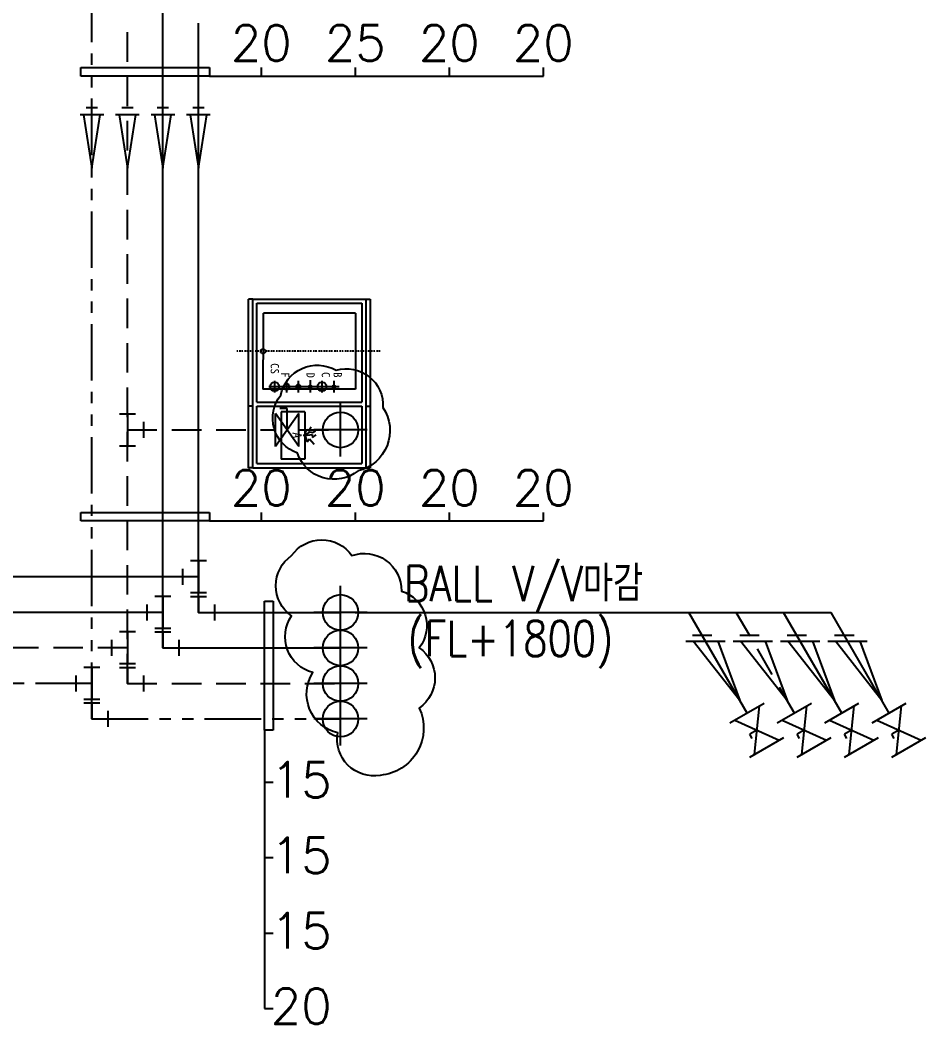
# Model space of a CAD drawing. Header units: millimetres. Extents: x 10903 to 284569, y 2319 to 62017.
# Drawn here: x 224348 to 232000, y 32449 to 40927 of the extents above; entities that cross this region are included whole.
import ezdxf
from ezdxf.enums import TextEntityAlignment as Align

# ---------------------------------------------------------------- set-up
doc = ezdxf.new("R2010")
doc.units = ezdxf.units.MM
for name, pattern in [('BORDER', [44.449999, 12.7, -6.35, 12.7, -6.35, 0, -6.35]), ('DASHED', [0.75, 0.5, -0.25]), ('DASHED2', [0.375, 0.25, -0.125]), ('DASHED3', [6.35, 4.233333, -2.116667]), ('HIDDEN', [0.375, 0.25, -0.125]), ('HIDDEN2', [4.7625, 3.175, -1.5875]), ('PHANTOM', [63.5, 31.75, -6.35, 6.35, -6.35, 6.35, -6.35])]:
    doc.linetypes.add(name, pattern=pattern)
for name, color, linetype in [('5TXT', 7, 'Continuous'), ('ex', 1, 'Continuous'), ('pipe', 3, 'Continuous'), ('UT GAS', 4, 'Continuous'), ('UTIL-AIR', 3, 'DASHED2'), ('UTIL-CO2', 2, 'Continuous'), ('UTIL-N2', 6, 'Continuous'), ('UTIL-VACUUM', 7, 'HIDDEN'), ('빌트인', 8, 'Continuous')]:
    doc.layers.add(name, color=color, linetype=linetype)
doc.styles.add('GHS', font='ROMANS.shx', dxfattribs={"bigfont": 'whgtxt.shx'})
doc.styles.add('TSTYLE4', font='txt', dxfattribs={"width": 0.95, "height": 70})
doc.styles.add('TSTYLE5', font='txt', dxfattribs={"width": 0.95, "height": 80})
doc.styles.add('TSTYLE7', font='txt', dxfattribs={"height": 70})
doc.styles.add('굴림', font='simple.shx', dxfattribs={"bigfont": 'whgtxt.shx'})

# ---------------------------------------------------------------- blocks, each defined once
blk = doc.blocks.new('PI')
at = {"layer": 'UTIL-AIR', "color": 1, "linetype": 'Continuous'}
for p, q in [((0, 150), (0, -150)), ((150, 0), (-150, 0))]:
    blk.add_line(p, q, dxfattribs=at)
at = {"layer": 'UTIL-AIR', "color": 2, "linetype": 'Continuous'}
blk.add_circle((0, 0), 100, dxfattribs=at)
blk = doc.blocks.new('SA30T')
at = {"color": 2, "linetype": 'Continuous'}
for p, q in [((-0.75, 1.5), (0.75, 1.5)), ((1.5, 0.75), (1.5, -0.75)), ((-0.75, -1.5), (0.75, -1.5))]:
    blk.add_line(p, q, dxfattribs=at)
at = {"color": 0, "linetype": 'Continuous'}
for p, q in [((0, 1.5), (0, -1.5)), ((0, 0), (1.5, 0))]:
    blk.add_line(p, q, dxfattribs=at)
at = {"color": 2, "linetype": 'Continuous'}
for p in [(0, 1.5), (1.5, 0), (0, -1.5)]:
    blk.add_point(p, dxfattribs=at)
blk = doc.blocks.new('0S2c-M51-005-0-3층 UTILITY배관 평면도$0$SDFASFSDAF')
at = {"layer": 'pipe', "color": 2}
for p, q in [((0, 1.25), (0, -1.25)), ((0, 0.9), (2.5, -0.9)), ((2.5, 0.9), (0, -0.9)), ((2.5, 1.25), (2.5, -1.25))]:
    blk.add_line(p, q, dxfattribs=at)
blk = doc.blocks.new('SA20L')
at = {"color": 2, "linetype": 'Continuous'}
for p, q in [((1.591, 0.53), (0.53, 1.591)), ((0.53, -1.591), (1.591, -0.53))]:
    blk.add_line(p, q, dxfattribs=at)
at = {"color": 0, "linetype": 'Continuous'}
blk.add_lwpolyline([(1.061, -1.061), (0, 0), (1.061, 1.061)], dxfattribs=at)
at = {"color": 2, "linetype": 'Continuous'}
for p in [(1.061, 1.061), (1.061, -1.061)]:
    blk.add_point(p, dxfattribs=at)
blk = doc.blocks.new('VALD01')
at = {"color": 2}
for p, q in [((-1.963, 0.7), (2.538, 0)), ((2.538, 0), (-1.963, -0.7))]:
    blk.add_line(p, q, dxfattribs=at)
for points in [[(-1.963, -1), (-1.963, 1)], [(-2.538, -0.48), (-2.538, 0.48)]]:
    blk.add_lwpolyline(points, dxfattribs=at)
blk = doc.blocks.new('AC314L')
at = {"layer": '빌트인', "linetype": 'BORDER'}
blk.add_line((-287.3, 591.1), (-287.3, -619.8), dxfattribs=at)
at = {"layer": '빌트인', "linetype": 'Continuous'}
for p, q in [((-727.3, -485), (-727.3, 506)), ((-727.3, 506), (696.7, 506)), ((-727.3, 471), (696.7, 471)), ((-692.3, -450), (-692.3, 436)), ((-692.3, 436), (141.7, 436)), ((141.7, -450), (141.7, 436)), ((176.7, 471), (176.7, 506)), ((176.7, -450), (176.7, 436)), ((176.7, 436), (661.7, 436)), ((661.7, -450), (661.7, 436)), ((696.7, -485), (696.7, 506)), ((-37.3, 200), (62.7, 200)), ((12.7, 245.5), (12.7, 150)), ((-37.3, 100), (62.7, 100)), ((12.7, 150), (12.7, 50)), ((-41.6, 0), (62.7, 0)), ((12.7, 50), (12.7, -50)), ((383.9, -13.2), (351, 8.7)), ((399.7, 20.9), (386.3, 44)), ((394.8, 0.2), (399.7, 20.9)), ((424.5, -45.1), (394.8, 0.2)), ((416.7, 17.2), (442.2, 20.9)), ((424.5, -45.1), (416.7, 17.2)), ((442.2, 20.9), (417.9, 50.1)), ((452, -5.9), (498.2, 33)), ((12.7, -50), (12.7, -150)), ((374.1, -30.2), (383.9, -13.2)), ((424.5, -45.1), (374.1, -30.2)), ((424.5, -45.1), (477.5, -25.4)), ((424.7, -45), (424.7, -57.6)), ((477.5, -25.4), (452, -5.9)), ((-37.3, -100), (62.7, -100)), ((12.7, -150), (12.7, -250)), ((-37.3, -200), (62.7, -200)), ((12.7, -250), (12.7, -350)), ((-37.3, -300), (62.7, -300)), ((696.7, -485), (-727.3, -485)), ((-727.3, -485), (-727.3, -520)), ((141.7, -450), (-692.3, -450)), ((661.7, -450), (176.7, -450)), ((176.7, -485), (176.7, -520)), ((696.7, -485), (696.7, -520)), ((696.7, -520), (-727.3, -520))]:
    blk.add_line(p, q, dxfattribs=at)
at = {"layer": '빌트인', "linetype": 'HIDDEN'}
for p, q in [((-607.3, 383.1), (-607.3, -397.1)), ((-607.3, 383.1), (32.7, 383.1)), ((32.7, 383.1), (32.7, -398.9)), ((-607.3, -397.1), (32.7, -398.9))]:
    blk.add_line(p, q, dxfattribs=at)
at = {"layer": '빌트인', "linetype": 'HIDDEN2'}
for p, q in [((224.7, -45), (224.7, -245)), ((224.7, -45), (624.7, -45)), ((624.7, -45), (624.7, -245)), ((224.7, -245), (624.7, -245))]:
    blk.add_line(p, q, dxfattribs=at)
at = {"layer": '빌트인', "linetype": 'Continuous'}
for centre, radius in [((12.7, 200), 12.7), ((12.7, 100), 38.1), ((12.7, 0), 12.7), ((12.7, -100), 19.1), ((12.7, -200), 25.4), ((12.7, -300), 38.1)]:
    blk.add_circle(centre, radius, dxfattribs=at)
at = {"layer": '빌트인', "linetype": 'DASHED3'}
blk.add_circle((-287.3, -398), 20, dxfattribs=at)
at = {"layer": '빌트인', "linetype": 'Continuous', "width": 0.95}
for s, height, rotation, style, p in [('B', 70, 359.99997, 'TSTYLE4', (-109.7, 197.8)), ('C', 70, 359.99997, 'TSTYLE4', (-110.9, 98.1)), ('D', 70, 359.99997, 'TSTYLE4', (-107.4, -30.9)), ('A', 80, 360, 'TSTYLE5', (397, -150.3)), ('F', 70, 360, 'TSTYLE4', (-110.6, -247)), ('CS', 70, 359.99997, 'TSTYLE4', (-186.2, -333.6))]:
    blk.add_text(s, height=height, rotation=rotation, dxfattribs=dict(at, style=style)).set_placement(p)

msp = doc.modelspace()

# ---------------------------------------------------------------- linework, layer by layer
at = {"layer": 'ex', "ltscale": 3000}
for p, q in [((224860.9, 40453.7), (224860.9, 40525.7)), ((224860.9, 40525.7), (225948.9, 40525.7)), ((226388.5, 40453.7), (226388.5, 40525.7)), ((227182.6, 40453.7), (227182.6, 40525.7)), ((227976.7, 40453.7), (227976.7, 40525.7)), ((228770.8, 40453.8), (228770.8, 40525.7)), ((225948.9, 40453.7), (224860.9, 40453.7)), ((225948.9, 40453.7), (228770.8, 40453.8)), ((224860.9, 36697.2), (224860.9, 36769.2)), ((224860.9, 36769.2), (225948.9, 36769.2)), ((226388.5, 36697.2), (226388.5, 36769.2)), ((227182.6, 36697.2), (227182.6, 36769.2)), ((227976.7, 36697.2), (227976.7, 36769.2)), ((228770.8, 36697.2), (228770.8, 36769.2)), ((225948.9, 36697.2), (224860.9, 36697.2)), ((225948.9, 36697.2), (228770.8, 36697.2)), ((226414.1, 36018.2), (226486.1, 36018.2)), ((226414.1, 34930.2), (226414.1, 36018.2)), ((226486.1, 36018.2), (226486.1, 34930.2)), ((226414.1, 34930.2), (226414.1, 32579.7)), ((226414.1, 34490.6), (226486.1, 34490.6)), ((226414.1, 33853.7), (226486.1, 33853.7)), ((226414.1, 33216.7), (226486.1, 33216.7)), ((226414.1, 32579.7), (226486.1, 32579.7))]:
    msp.add_line(p, q, dxfattribs=at)
at = {"layer": 'ex', "linetype": 'PHANTOM', "ltscale": 2}
for p, q in [((225948.9, 40525.7), (225948.9, 40453.7)), ((225948.9, 36769.2), (225948.9, 36697.2)), ((226486.1, 34930.2), (226414.1, 34930.2))]:
    msp.add_line(p, q, dxfattribs=at)
at = {"layer": 'UT GAS', "color": 1, "ltscale": 10}
msp.add_line((227179.6, 35924.6), (231198.5, 35924.6), dxfattribs=at)
at = {"layer": 'UT GAS', "color": 2, "ltscale": 10}
for p, q in [((230027.1, 35731.6), (230192.7, 35731.6)), ((230427.1, 35731.6), (230592.7, 35731.6)), ((230827.1, 35731.6), (230992.7, 35731.6)), ((231227.1, 35731.6), (231392.7, 35731.6)), ((229973, 35681.9), (230304.2, 35681.9)), ((230428.4, 35179.9), (230035.1, 35681.9)), ((230242.1, 35681.9), (230428.4, 35179.9)), ((230373, 35681.9), (230704.2, 35681.9)), ((230828.4, 35179.9), (230435.1, 35681.9)), ((230642.1, 35681.9), (230828.4, 35179.9)), ((230773, 35681.9), (231104.2, 35681.9)), ((231228.4, 35179.9), (230835.1, 35681.9)), ((231042.1, 35681.9), (231228.4, 35179.9)), ((231173, 35681.9), (231504.2, 35681.9)), ((231628.4, 35179.9), (231235.1, 35681.9)), ((231442.1, 35681.9), (231628.4, 35179.9)), ((230572.5, 34930.3), (230512.5, 34895.6)), ((230972.5, 34930.3), (230912.5, 34895.6)), ((231372.5, 34930.3), (231312.5, 34895.6)), ((231772.5, 34930.3), (231712.5, 34895.6)), ((230533, 34860), (230512.5, 34895.6)), ((230933, 34860), (230912.5, 34895.6)), ((231333, 34860), (231312.5, 34895.6)), ((231733, 34860), (231712.5, 34895.6))]:
    msp.add_line(p, q, dxfattribs=at)
at = {"layer": 'UTIL-AIR', "linetype": 'DASHED', "lineweight": -3, "ltscale": 500}
for p, q in [((225254.9, 35324.6), (225254.9, 40866.7)), ((225254.9, 37465.7), (226506.6, 37465.7)), ((226702.6, 37465.7), (227054.6, 37465.7)), ((230889.2, 35074.6), (230398.5, 35924.6)), ((225254.9, 35624.6), (221961.3, 35624.6)), ((225254.9, 35324.6), (227054.6, 35324.6))]:
    msp.add_line(p, q, dxfattribs=at)
at = {"layer": 'UTIL-CO2', "linetype": 'Continuous', "lineweight": -3}
for p, q in [((225554.9, 35624.6), (225554.9, 41472)), ((226604.6, 37647.1), (226543.3, 37647.1)), ((226604.6, 37465.7), (226604.6, 37647.1)), ((226702.6, 37325.7), (226506.6, 37605.7)), ((226506.6, 37325.7), (226506.6, 37605.7)), ((226702.6, 37605.7), (226506.6, 37325.7)), ((226702.6, 37325.7), (226702.6, 37605.7)), ((225554.9, 35924.6), (221961.3, 35924.6)), ((231289.2, 35074.6), (230798.5, 35924.6)), ((225554.9, 35624.6), (227054.6, 35624.6))]:
    msp.add_line(p, q, dxfattribs=at)
at = {"layer": 'UTIL-N2', "linetype": 'Continuous', "lineweight": -3}
for p, q in [((225854.9, 35924.6), (225854.9, 40901)), ((225854.9, 36224.6), (221961.3, 36224.6)), ((225854.9, 35924.6), (227054.6, 35924.6)), ((231689.2, 35074.6), (231198.5, 35924.6))]:
    msp.add_line(p, q, dxfattribs=at)
at = {"layer": 'UTIL-VACUUM', "linetype": 'PHANTOM', "lineweight": -3, "ltscale": 15}
for p, q in [((224954.9, 35024.6), (224954.9, 41489.2)), ((224954.9, 35324.6), (221961.3, 35324.6)), ((224954.9, 35024.6), (227054.6, 35024.6))]:
    msp.add_line(p, q, dxfattribs=at)
at = {"layer": 'UTIL-VACUUM', "linetype": 'Continuous', "lineweight": -3}
msp.add_line((230489.2, 35074.6), (229998.5, 35924.6), dxfattribs=at)
at = {"layer": '빌트인', "color": 3, "linetype": 'Continuous', "lineweight": -3}
for points in [[(227204.2, 37119.3, -0.520567), (226691.4, 37270.6, -0.520567), (226551.5, 37759.4, -0.520567), (227017.7, 37968.9, -0.520567), (227413.9, 37654.6, -0.520567)], [(227390.9, 34548.7, -0.520567), (227031.2, 34907.8, -0.520567), (226821.4, 35416.6, -0.520567), (226641.6, 35895.5, -0.520567), (226641.6, 36404.3, -0.520567), (227151.1, 36404.3, -0.520567), (227570.7, 36105, -0.520567), (227720.6, 35626.1, -0.520567), (227720.6, 35117.3, -0.520567)]]:
    msp.add_lwpolyline(points, format="xyb", close=True, dxfattribs=at)

# ---------------------------------------------------------------- block references
at = {"layer": 'pipe', "color": 3, "linetype": 'Continuous', "xscale": -100, "yscale": 100, "zscale": 100, "rotation": 90}
for p in [(224954.9, 39930.6), (225254.9, 39930.6), (225554.9, 39930.6), (225854.9, 39930.6)]:
    msp.add_blockref('VALD01', p, dxfattribs=at)
at = {"layer": 'UT GAS', "xscale": 133.3326188933681, "yscale": 133.3326188933681, "zscale": 133.3326188933681, "rotation": 119.9999999994773}
for p in [(230655.9, 34785.9), (231055.9, 34785.9), (231455.9, 34785.9), (231855.9, 34785.9)]:
    msp.add_blockref('0S2c-M51-005-0-3층 UTILITY배관 평면도$0$SDFASFSDAF', p, dxfattribs=at)
at = {"layer": 'UTIL-AIR', "linetype": 'Continuous', "lineweight": -3, "xscale": 1.5, "yscale": 1.5, "zscale": 1.5, "rotation": 270}
for p in [(227054.6, 37465.7), (227054.6, 35924.6)]:
    msp.add_blockref('PI', p, dxfattribs=at)
at = {"layer": 'UTIL-AIR', "linetype": 'Continuous', "lineweight": -3, "xscale": 90, "yscale": 90, "zscale": 90}
msp.add_blockref('SA30T', (225254.9, 37465.7), dxfattribs=at)
at = {"layer": 'UTIL-AIR', "linetype": 'DASHED', "lineweight": -3, "ltscale": 500, "xscale": -90, "yscale": 90, "zscale": 90}
msp.add_blockref('SA30T', (225254.9, 35624.6), dxfattribs=at)
at = {"layer": 'UTIL-AIR', "linetype": 'DASHED', "lineweight": -3, "ltscale": 500, "xscale": -90.00000000011707, "yscale": 90.00000000011707, "zscale": 90.00000000011707, "rotation": 224.9999999999999}
msp.add_blockref('SA20L', (225254.9, 35324.6), dxfattribs=at)
at = {"layer": 'UTIL-CO2', "linetype": 'Continuous', "lineweight": -3, "xscale": -90, "yscale": 90, "zscale": 90}
msp.add_blockref('SA30T', (225554.9, 35924.6), dxfattribs=at)
at = {"layer": 'UTIL-CO2', "linetype": 'Continuous', "lineweight": -3}
for name, p, xscale, yscale, zscale, rotation in [('SA20L', (225554.9, 35624.6), -90.00000000011707, 90.00000000011707, 90.00000000011707, 224.9999999999999), ('PI', (227054.6, 35624.6), 1.5, 1.5, 1.5, 270)]:
    msp.add_blockref(name, p, dxfattribs=dict(at, xscale=xscale, yscale=yscale, zscale=zscale, rotation=rotation))
at = {"layer": 'UTIL-N2', "linetype": 'Continuous', "lineweight": -3, "xscale": -90, "yscale": 90, "zscale": 90}
msp.add_blockref('SA30T', (225854.9, 36224.6), dxfattribs=at)
at = {"layer": 'UTIL-N2', "linetype": 'Continuous', "lineweight": -3}
for name, p, xscale, yscale, zscale, rotation in [('SA20L', (225854.9, 35924.6), -90.00000000011707, 90.00000000011707, 90.00000000011707, 224.9999999999999), ('PI', (227054.6, 35324.6), 1.5, 1.5, 1.5, 270)]:
    msp.add_blockref(name, p, dxfattribs=dict(at, xscale=xscale, yscale=yscale, zscale=zscale, rotation=rotation))
at = {"layer": 'UTIL-VACUUM', "linetype": 'PHANTOM', "lineweight": -3, "ltscale": 15, "xscale": -90, "yscale": 90, "zscale": 90}
msp.add_blockref('SA30T', (224954.9, 35324.6), dxfattribs=at)
at = {"layer": 'UTIL-VACUUM', "linetype": 'PHANTOM', "lineweight": -3, "ltscale": 15, "xscale": -90.00000000011707, "yscale": 90.00000000011707, "zscale": 90.00000000011707, "rotation": 224.9999999999999}
msp.add_blockref('SA20L', (224954.9, 35024.6), dxfattribs=at)
at = {"layer": 'UTIL-VACUUM', "linetype": 'Continuous', "lineweight": -3, "xscale": 1.5, "yscale": 1.5, "zscale": 1.5, "rotation": 270}
msp.add_blockref('PI', (227054.6, 35024.6), dxfattribs=at)
at = {"layer": '빌트인', "linetype": 'Continuous', "lineweight": -3, "rotation": 270}
msp.add_blockref('AC314L', (226798.6, 37843.1), dxfattribs=at)

# ---------------------------------------------------------------- texts
at = {"layer": '5TXT', "color": 7, "style": '굴림'}
for s, p in [('20', (226385.6, 40733)), ('25', (227179.7, 40733)), ('20', (227973.8, 40733)), ('20', (228767.9, 40733)), ('20', (226385.6, 36976.4)), ('20', (227179.7, 36976.4)), ('20', (227973.8, 36976.4)), ('20', (228767.9, 36976.4)), ('15', (226723.1, 34510.3)), ('15', (226723.1, 33873.3)), ('15', (226723.1, 33236.4)), ('20', (226723.1, 32599.4))]:
    msp.add_text(s, height=300, dxfattribs=at).set_placement(p, align=Align.MIDDLE_CENTER)
at = {"layer": 'UT GAS', "color": 7, "ltscale": 10, "style": 'GHS', "width": 0.8}
for s, p in [('BALL V/V마감', (228601.4, 36147.3)), ('(FL+1800)', (228490.8, 35682.3))]:
    msp.add_text(s, height=300, dxfattribs=at).set_placement(p, align=Align.MIDDLE)

doc.saveas('drawing.dxf')
